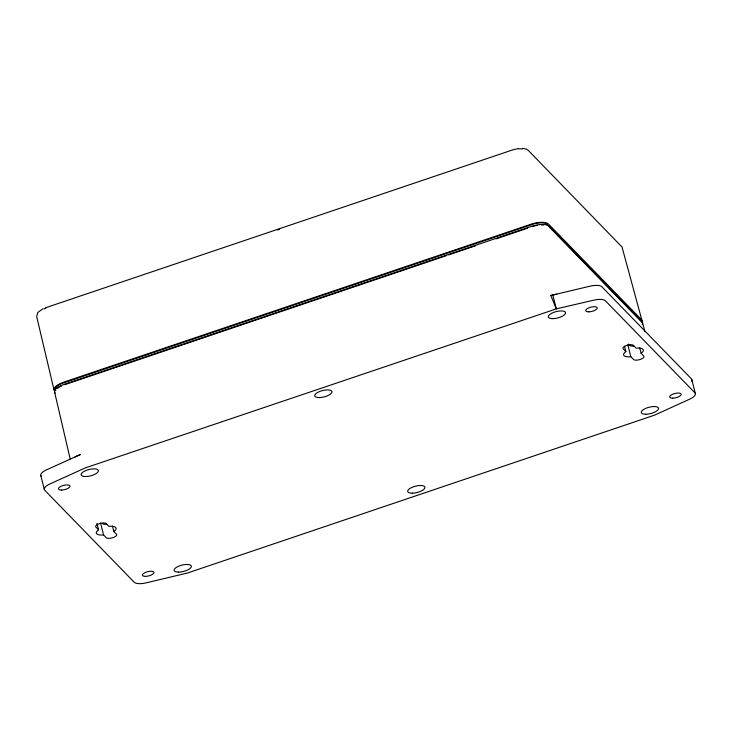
<?xml version="1.0" encoding="UTF-8"?>
<svg xmlns="http://www.w3.org/2000/svg" width="732" height="732" viewBox="0 0 732 732"><rect width="100%" height="100%" fill="white"/><g stroke="black" fill="none" stroke-linecap="round" stroke-linejoin="round"><path stroke-width="1.1" d="M42.831 308.858L37.78 312.518L36.664 316.526L53.967 389.68M45.723 307.715L512.793 149.859L518.384 148.55M64.764 384.666L446.374 255.651M448.542 254.919L475.562 245.787M496.104 238.842L527.452 228.238M550.83 295.508L552.779 294.95L556.311 308.877L85.141 467.958L49.684 484.062A11.968 4.401 -14.2 0 0 44.789 490.294L134.231 582.26A11.968 4.401 -14.2 0 0 145.833 582.919L187.355 573.055L654.554 415.154L689.983 399.013A11.968 4.401 -14.2 0 0 694.878 392.782L605.437 300.815A11.968 4.401 -14.2 0 0 593.835 300.157L556.311 308.877L550.83 295.508L590.285 286.12A11.968 4.401 -14.2 0 1 601.887 286.779L691.328 378.755A11.968 4.401 -14.2 0 1 691.511 381.143M532.622 226.536L534.305 226.06M522.657 148.34L526.317 149.108L528.211 150.325L622.017 247.004L642.065 320.881M641.067 353.254L643.785 356.054A5.508 2.022 -14.2 0 1 640.271 359.43A5.508 2.022 -14.2 0 1 633.555 359.513L630.828 356.713A10.175 3.742 -14.2 0 1 625.869 351.616L623.152 348.816A5.508 2.022 -14.2 0 1 626.665 345.44A5.508 2.022 -14.2 0 1 633.381 345.358L636.108 348.158A10.175 3.742 -14.2 0 1 641.067 353.254L639.704 347.856M628.642 344.086L630.005 345.486A5.508 2.022 -14.2 0 0 633.949 346.044M113.799 531.459L116.516 534.259A5.508 2.022 -14.2 0 1 113.002 537.636A5.508 2.022 -14.2 0 1 106.286 537.718L103.56 534.918A10.175 3.742 -14.2 0 1 98.6 529.822L95.874 527.022A5.508 2.022 -14.2 0 1 99.396 523.645A5.508 2.022 -14.2 0 1 106.113 523.563L108.839 526.363A10.175 3.742 -14.2 0 1 113.799 531.459L112.426 526.07M640.866 321.165L545.916 223.535A13.121 4.831 -14.2 0 0 534.598 223.681L61.122 383.76A13.121 4.831 -14.2 0 0 55.184 389.433L55.769 390.613M642.595 323.022L644.984 331.742M691.813 379.615L695.363 393.642M627.827 344.845L630.828 356.713M624.506 346.218L625.869 351.616M100.559 523.051L103.56 534.918M96.963 523.343L98.6 529.822M40.754 475.407L44.304 489.433M54.534 391.849L70.171 458.946M106.68 524.249A5.508 2.022 -14.2 0 1 102.736 523.691M41.239 476.267A11.968 4.401 -14.2 0 1 46.134 470.036L80.602 454.435L78.049 455.45A15.72 5.783 -14.2 0 0 74.975 457.107M535.147 225.822A13.121 4.831 -14.2 0 1 537.37 225.383M541.598 224.989A13.121 4.831 -14.2 0 1 543.473 225.044M57.737 388.262A13.121 4.831 -14.2 0 1 59.1 387.274M59.887 386.807A13.121 4.831 -14.2 0 1 61.662 385.892M55.156 393.111A14.347 5.28 -14.2 0 1 64.334 384.327L531.505 226.389A14.347 5.28 -14.2 0 1 549 226.161L641.973 321.76A14.347 5.28 -14.2 0 1 642.266 324.505M552.779 294.95A15.72 5.783 -14.2 0 1 556.75 294.227M641.735 322.364A14.347 5.28 -14.2 0 0 641.442 319.628L548.46 224.019A14.347 5.28 -14.2 0 0 530.965 224.248L63.766 382.159A14.347 5.28 -14.2 0 0 54.589 390.943M518.851 148.935A9.607 3.532 -14.2 0 1 522.355 148.971M43.819 308.931A9.607 3.532 -14.2 0 1 46.034 308.053M277.419 229.985A9.607 3.532 -14.2 0 1 279.633 229.107M145.485 576.386A5.957 2.196 -14.2 0 0 153.976 572.461A5.957 2.196 -14.2 0 0 145.073 572.57A5.957 2.196 -14.2 0 0 145.485 576.386M61.515 490.065A5.984 2.205 -14.2 0 0 70.043 486.121A5.984 2.205 -14.2 0 0 61.104 486.24A5.984 2.205 -14.2 0 0 61.515 490.065M178.709 572.131A8.875 3.267 -14.2 0 0 191.354 566.284A8.875 3.267 -14.2 0 0 178.105 566.458A8.875 3.267 -14.2 0 0 178.709 572.131M85.726 476.532A8.875 3.267 -14.2 0 0 98.381 470.676A8.875 3.267 -14.2 0 0 85.122 470.85A8.875 3.267 -14.2 0 0 85.726 476.532M319.335 397.577A8.875 3.267 -14.2 0 0 331.98 391.73A8.875 3.267 -14.2 0 0 318.722 391.904A8.875 3.267 -14.2 0 0 319.335 397.577M552.934 318.63A8.875 3.267 -14.2 0 0 565.58 312.774A8.875 3.267 -14.2 0 0 552.321 312.948A8.875 3.267 -14.2 0 0 552.934 318.63M645.908 414.23A8.875 3.267 -14.2 0 0 658.562 408.383A8.875 3.267 -14.2 0 0 645.304 408.557A8.875 3.267 -14.2 0 0 645.908 414.23M412.308 493.185A8.875 3.267 -14.2 0 0 424.953 487.329A8.875 3.267 -14.2 0 0 411.704 487.503A8.875 3.267 -14.2 0 0 412.308 493.185M588.784 311.859A5.984 2.205 -14.2 0 0 597.312 307.916A5.984 2.205 -14.2 0 0 588.372 308.035A5.984 2.205 -14.2 0 0 588.784 311.859M672.754 398.181A5.957 2.196 -14.2 0 0 681.245 394.255A5.957 2.196 -14.2 0 0 672.342 394.365A5.957 2.196 -14.2 0 0 672.754 398.181"/></g></svg>
